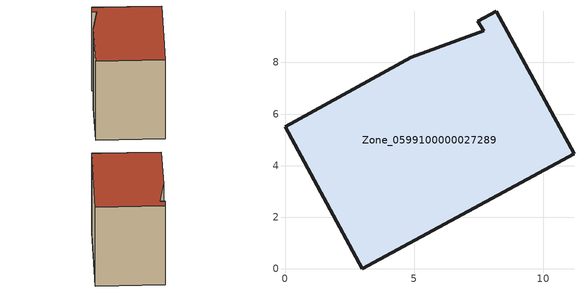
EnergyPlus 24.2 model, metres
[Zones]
Zone_0599100000027289
 floor ground (C_G): 7.47,9.6 8.18,9.99 11.2,4.46 3,0 0,5.51 4.9,8.2 7.71,9.23 z0
 wall outside (C_F): 3,0 11.2,4.46 8.18,9.99 7.47,9.6 7.71,9.23 4.9,8.2 0,5.51 3,0 z0:8.28
 roof outside (C_R): 8.18,9.99 7.47,9.6 7.71,9.23 4.9,8.2 0,5.51 3,0 11.2,4.46 z8.28
[BUILDING]
Pand.0599100000027289: North Axis=0; Terrain=City; Loads Convergence Tolerance Value=0.04; Temperature Convergence Tolerance Value=0.4; Solar Distribution=FullExterior; Maximum Number of Warmup Days=25; Minimum Number of Warmup Days=1
[Site:Location]
Rotterdam.The.Hague.AP_ZH_NLD Design_Conditions: Latitude=51.96; Longitude=4.45; Time Zone=1; Elevation=-4.5
[SITE:GROUNDTEMPERATURE:BUILDINGSURFACE]
18, 18, 18, 18, 18, 18, 18, 18, 18, 18, 18, 18
[MATERIAL] Thermal Absorptance=0.9; Solar Absorptance=0.7; Visible Absorptance=0.7
Name | Roughness | Thickness | Conductivity | Density | Specific Heat
G.TC.1965-1974 | MediumSmooth | 0.15 | 0.882353 | 540 | 1210
F.TC.1965-1974 | Rough | 0.3 | 0.697674 | 1920 | 840
R.TC.1965-1974 | MediumRough | 0.2 | 0.232558 | 1500 | 1000
[CONSTRUCTION]
C_G: G.TC.1965-1974
C_F: F.TC.1965-1974
C_R: R.TC.1965-1974
[ZONE]
Zone_0599100000027289: Type=1; Multiplier=1; Ceiling Height=Autocalculate; Volume=Autocalculate; Floor Area=autocalculate; Part of Total Floor Area=Yes
[ZONEINFILTRATION:DESIGNFLOWRATE]
Infil_Zone_0599100000027289: Zone or ZoneList or Space or SpaceList=Zone_0599100000027289; Schedule=AlwaysOn; Design Flow Rate Calculation Method=Flow/Area; Flow Rate per Floor Area=0.003; Constant Term Coefficient=1; Temperature Term Coefficient=0; Velocity Term Coefficient=0; Velocity Squared Term Coefficient=0
[HVACTEMPLATE:ZONE:IDEALLOADSAIRSYSTEM]
Zone_0599100000027289: Maximum Heating Supply Air Temperature=50; Minimum Cooling Supply Air Temperature=13; Maximum Heating Supply Air Humidity Ratio=0.0156; Minimum Cooling Supply Air Humidity Ratio=0.0077; Heating Limit=NoLimit; Cooling Limit=NoLimit; Dehumidification Control Type=ConstantSensibleHeatRatio; Cooling Sensible Heat Ratio=0.7; Dehumidification Setpoint=60; Humidification Control Type=None; Humidification Setpoint=30; Outdoor Air Method=None; Outdoor Air Flow Rate per Person=0.00944; Outdoor Air Flow Rate per Zone Floor Area=0; Outdoor Air Flow Rate per Zone=0; Demand Controlled Ventilation Type=None; Outdoor Air Economizer Type=NoEconomizer; Heat Recovery Type=None; Sensible Heat Recovery Effectiveness=0.7; Latent Heat Recovery Effectiveness=0.65
[ZONECONTROL:THERMOSTAT]
ThermostatControl_Zone_0599100000027289: Zone or ZoneList=Zone_0599100000027289; Control Type Schedule=DualSetpointControlType; Control 1=Thermostat_Zone_0599100000027289; Temperature Difference Between Cutout And Setpoint=0
[THERMOSTATSETPOINT:DUALSETPOINT]
Thermostat_Zone_0599100000027289: Heating Setpoint Temperature Schedule=HeatingSetpoint_Zone_0599100000027289; Cooling Setpoint Temperature Schedule=CoolingSetpoint_Zone_0599100000027289
[SCHEDULE:COMPACT]
HeatingSetpoint_Zone_0599100000027289: Through: 12/31, For: AllDays, Until: 24:00, 21
CoolingSetpoint_Zone_0599100000027289: Through: 12/31, For: AllDays, Until: 24:00, 24
DualSetpointControlType: Through: 12/31, For: AllDays, Until: 24:00, 4
AlwaysOn: Through: 12/31, For: AllDays, Until: 24:00, 1
